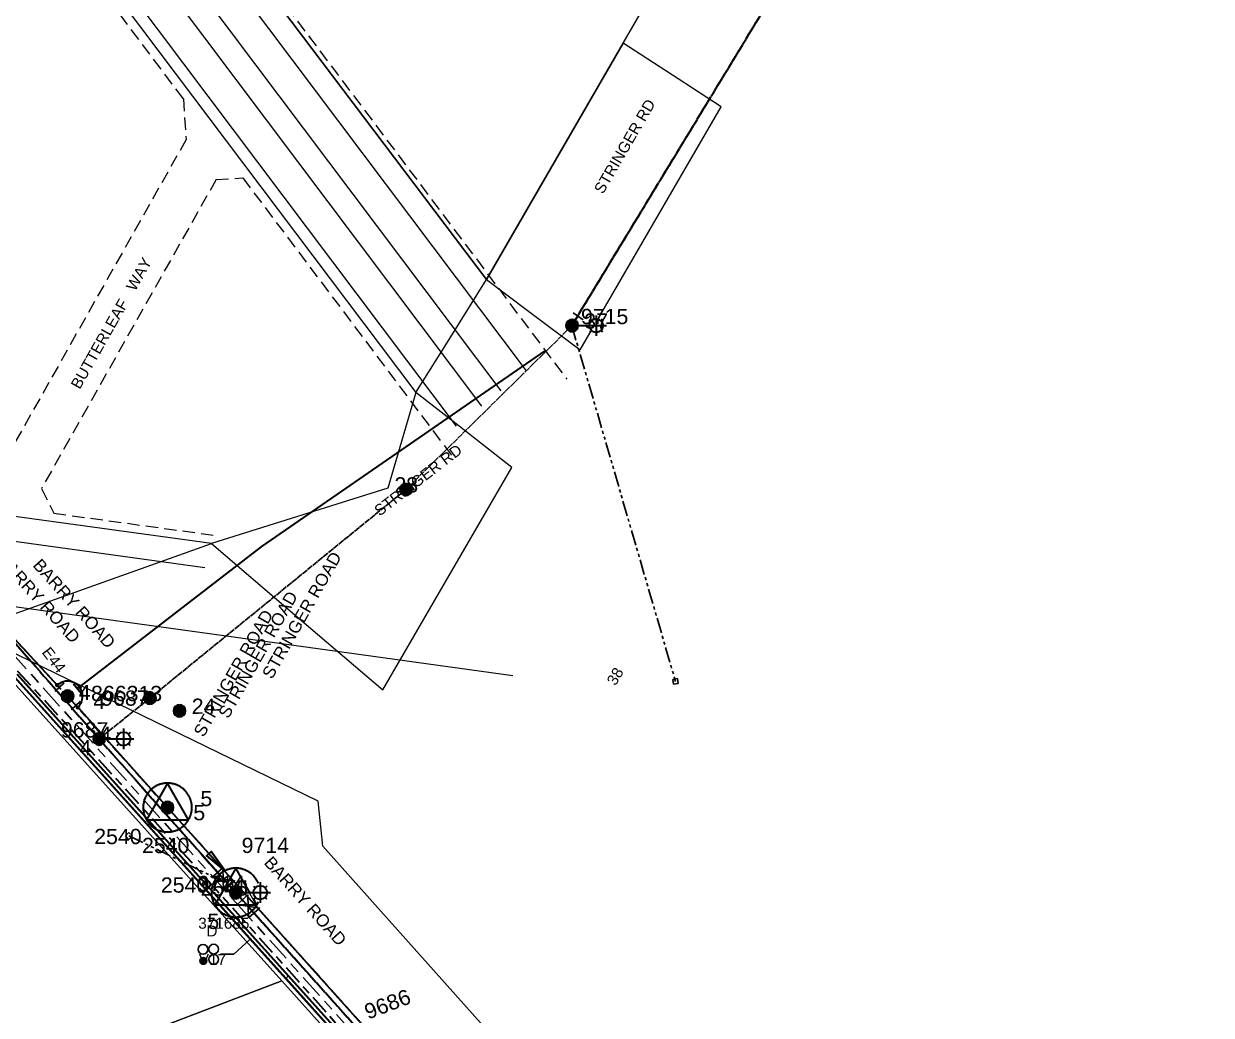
# Model space of a CAD drawing. Header units: metres. Extents: x 0 to 309348, y 0 to 6272736.
# Drawn here: x 309153.9 to 309348.5, y 6271711 to 6271873.5 of the extents above; entities that cross this region are included whole.
import ezdxf
from ezdxf.enums import TextEntityAlignment as Align

# ---------------------------------------------------------------- set-up
doc = ezdxf.new("R2010")
doc.units = ezdxf.units.M
for name, pattern in [('Cable Exist OH', [1, 1, 0]), ('Cable Exist UG', [8.2, 4, -1.2, 1.8, -1.2]), ('DASHEDX2', [38.1, 25.4, -12.7]), ('PHANTOMX2', [5, 2.5, -0.5, 0.5, -0.5, 0.5, -0.5])]:
    doc.linetypes.add(name, pattern=pattern)
doc.layers.get('0').update_dxf_attribs({"color": 6})
for name, color, linetype, lineweight in [('_User Miscellaneous1', 30, 'Continuous', 13), ('_User_HV_Exist', 1, 'Continuous', 35), ('_User_LV_Exist', 5, 'Continuous', 35), ('_User_SL_Exist', 4, 'Continuous', 35), ('Cadastre Land Parcels_SP_EXT', 118, 'Continuous', 15), ('Cadastre Roads_SP_EXT', 218, 'Continuous', 15), ('Cadastre Roads_SP_NEW', 214, 'Continuous', 15), ('Mains_HV_EXT', 13, 'Continuous', 25), ('Mains_LV_EXT', 163, 'Continuous', 25), ('Mains_SL_EXT', 131, 'Continuous', 25)]:
    doc.layers.add(name, color=color, linetype=linetype, lineweight=lineweight)
doc.layers.add('_User Miscellaneous10', color=252, linetype='Continuous', lineweight=13, plot=False, transparency=0.85)
for name, color, linetype in [('Duct_SP_EXT', 30, 'Continuous'), ('Equip_LV_EXT', 7, 'Continuous'), ('Equip_SP_SL_EXT', 7, 'Continuous'), ('Services_SP_EXT', 42, 'PHANTOMX2'), ('Sub_SP_TR_HV_LV_EXT', 7, 'Continuous'), ('SupportsOH_SP_TR_HV_LV_SL_EXT', 7, 'Continuous')]:
    doc.layers.add(name, color=color, linetype=linetype)
doc.styles.add('ARIAL', font='arial.ttf', dxfattribs={"height": 2})
doc.styles.add('iecARIAL', font='arial.ttf', dxfattribs={"height": 2})
doc.styles.add('POLE_LABEL', font='arial.ttf', dxfattribs={"height": 2})
doc.styles.add('SL_LABEL', font='arial.ttf', dxfattribs={"height": 2})
doc.styles.get("Standard").update_dxf_attribs({"font": 'arial.ttf'})
doc.linetypes.add('Cable New UG', pattern='A,7,-0.25,["x",Standard,S=2,R=0,X=0.2,Y=-0.8],-2.1', length=9.35)
doc.linetypes.add('IE Trench HV', pattern='A,5,-0.2,["/",Standard,S=2,R=0,X=0.5,Y=-1],-2', length=7.2)

# ---------------------------------------------------------------- blocks, each defined once
blk = doc.blocks.new('SUB_POLE_EXT')
at = {"flags": 128}
for points in [[(-0.05, 4), (-0.15, 4), (-0.25, 3.99), (-0.34, 3.99), (-0.44, 3.98), (-0.54, 3.96), (-0.64, 3.95), (-0.73, 3.93), (-0.83, 3.91), (-0.92, 3.89), (-1.02, 3.87), (-1.11, 3.84), (-1.21, 3.81), (-1.3, 3.78), (-1.39, 3.75), (-1.49, 3.71), (-1.58, 3.68), (-1.67, 3.64), (-1.75, 3.59), (-1.84, 3.55), (-1.93, 3.5), (-2.01, 3.46), (-2.1, 3.41), (-2.18, 3.35), (-2.26, 3.3), (-2.34, 3.24), (-2.42, 3.18), (-2.5, 3.12), (-2.58, 3.06), (-2.65, 3), (-2.72, 2.93), (-2.79, 2.86), (-2.86, 2.79), (-2.93, 2.72), (-3, 2.65), (-3.06, 2.58), (-3.12, 2.5), (-3.18, 2.42), (-3.24, 2.34), (-3.3, 2.26), (-3.35, 2.18), (-3.41, 2.1), (-3.46, 2.01), (-3.5, 1.93), (-3.55, 1.84), (-3.59, 1.75), (-3.64, 1.67), (-3.68, 1.58), (-3.71, 1.49), (-3.75, 1.39), (-3.78, 1.3), (-3.81, 1.21), (-3.84, 1.11), (-3.87, 1.02), (-3.89, 0.92), (-3.91, 0.83), (-3.93, 0.73), (-3.95, 0.64), (-3.96, 0.54), (-3.98, 0.44), (-3.99, 0.34), (-3.99, 0.25), (-4, 0.15), (-4, 0.05), (-4, -0.05), (-4, -0.15), (-3.99, -0.25), (-3.99, -0.34), (-3.98, -0.44), (-3.96, -0.54), (-3.95, -0.64), (-3.93, -0.73), (-3.91, -0.83), (-3.89, -0.92), (-3.87, -1.02), (-3.84, -1.11), (-3.81, -1.21), (-3.78, -1.3), (-3.75, -1.39), (-3.71, -1.49), (-3.68, -1.58), (-3.64, -1.67), (-3.59, -1.75), (-3.55, -1.84), (-3.5, -1.93), (-3.46, -2.01), (-3.41, -2.1), (-3.35, -2.18), (-3.3, -2.26), (-3.24, -2.34), (-3.18, -2.42), (-3.12, -2.5), (-3.06, -2.58), (-3, -2.65), (-2.93, -2.72), (-2.86, -2.79), (-2.79, -2.86), (-2.72, -2.93), (-2.65, -3), (-2.58, -3.06), (-2.5, -3.12), (-2.42, -3.18), (-2.34, -3.24), (-2.26, -3.3), (-2.18, -3.35), (-2.1, -3.41), (-2.01, -3.46), (-1.93, -3.5), (-1.84, -3.55), (-1.75, -3.59), (-1.67, -3.64), (-1.58, -3.68), (-1.49, -3.71), (-1.39, -3.75), (-1.3, -3.78), (-1.21, -3.81), (-1.11, -3.84), (-1.02, -3.87), (-0.92, -3.89), (-0.83, -3.91), (-0.73, -3.93), (-0.64, -3.95), (-0.54, -3.96), (-0.44, -3.98), (-0.34, -3.99), (-0.25, -3.99), (-0.15, -4), (-0.05, -4), (0.05, -4), (0.15, -4), (0.25, -3.99), (0.34, -3.99), (0.44, -3.98), (0.54, -3.96), (0.64, -3.95), (0.73, -3.93), (0.83, -3.91), (0.92, -3.89), (1.02, -3.87), (1.11, -3.84), (1.21, -3.81), (1.3, -3.78), (1.39, -3.75), (1.49, -3.71), (1.58, -3.68), (1.67, -3.64), (1.75, -3.59), (1.84, -3.55), (1.93, -3.5), (2.01, -3.46), (2.1, -3.41), (2.18, -3.35), (2.26, -3.3), (2.34, -3.24), (2.42, -3.18), (2.5, -3.12), (2.58, -3.06), (2.65, -3), (2.72, -2.93), (2.79, -2.86), (2.86, -2.79), (2.93, -2.72), (3, -2.65), (3.06, -2.58), (3.12, -2.5), (3.18, -2.42), (3.24, -2.34), (3.3, -2.26), (3.35, -2.18), (3.41, -2.1), (3.46, -2.01), (3.5, -1.93), (3.55, -1.84), (3.59, -1.75), (3.64, -1.67), (3.68, -1.58), (3.71, -1.49), (3.75, -1.39), (3.78, -1.3), (3.81, -1.21), (3.84, -1.11), (3.87, -1.02), (3.89, -0.92), (3.91, -0.83), (3.93, -0.73), (3.95, -0.64), (3.96, -0.54), (3.98, -0.44), (3.99, -0.34), (3.99, -0.25), (4, -0.15), (4, -0.05), (4, 0.05), (4, 0.15), (3.99, 0.25), (3.99, 0.34), (3.98, 0.44), (3.96, 0.54), (3.95, 0.64), (3.93, 0.73), (3.91, 0.83), (3.89, 0.92), (3.87, 1.02), (3.84, 1.11), (3.81, 1.21), (3.78, 1.3), (3.75, 1.39), (3.71, 1.49), (3.68, 1.58), (3.64, 1.67), (3.59, 1.75), (3.55, 1.84), (3.5, 1.93), (3.46, 2.01), (3.41, 2.1), (3.35, 2.18), (3.3, 2.26), (3.24, 2.34), (3.18, 2.42), (3.12, 2.5), (3.06, 2.58), (3, 2.65), (2.93, 2.72), (2.86, 2.79), (2.79, 2.86), (2.72, 2.93), (2.65, 3), (2.58, 3.06), (2.5, 3.12), (2.42, 3.18), (2.34, 3.24), (2.26, 3.3), (2.18, 3.35), (2.1, 3.41), (2.01, 3.46), (1.93, 3.5), (1.84, 3.55), (1.75, 3.59), (1.67, 3.64), (1.58, 3.68), (1.49, 3.71), (1.39, 3.75), (1.3, 3.78), (1.21, 3.81), (1.11, 3.84), (1.02, 3.87), (0.92, 3.89), (0.83, 3.91), (0.73, 3.93), (0.64, 3.95), (0.54, 3.96), (0.44, 3.98), (0.34, 3.99), (0.25, 3.99), (0.15, 4), (0.05, 4)], [(0, 4), (-3.46, -2), (3.46, -2)]]:
    blk.add_lwpolyline(points, close=True, dxfattribs=at)
at = {"flags": 8}
blk.add_attdef('ASSET_NUM', text='', height=2.5, dxfattribs=at).set_placement((0, 7), align=Align.MIDDLE_CENTER)
for tag, flags, p in [('STREET_CODE', 9, (-1.13, 0.95)), ('CONSTRUCTED_VOLTAGE', 9, (-1.13, 0.75)), ('NO_PHASES', 9, (-1.13, 0.55)), ('OPERATING_VOLTAGE', 9, (-1.13, 0.35)), ('OPERATED_BY', 9, (-1.13, 0.15)), ('MAINTAINED_BY', 9, (-1.13, -0.05)), ('SECONDARY_VOLTAGE', 9, (-1.13, -0.65)), ('STATE', 9, (-1.13, -0.85)), ('SUBSTATION_TYPE', 9, (-1.13, -1.05)), ('SUBURB', 9, (-1.13, -1.65)), ('STREETNAME', 9, (-1.13, -1.85)), ('ORIENTATION', 9, (-1.13, -0.25)), ('OWNED_BY', 9, (-1.13, -0.45)), ('USAGE', 9, (-1.13, -1.25)), ('LEGEND', 9, (-1.13, -1.45)), ('Z', 1, (-1.13, -2.45)), ('LOCATION', 9, (-1.13, -2.05)), ('NOTES', 9, (-1.13, -2.25))]:
    blk.add_attdef(tag, text='', height=0.2, dxfattribs=dict(flags=flags)).set_placement(p, align=Align.MIDDLE_LEFT)
blk = doc.blocks.new('DUCT_EXT')
blk.add_circle((0, 0.8), 0.8)
at = {"flags": 1}
blk.add_attdef('Z', (0, 0), '', height=0.2, dxfattribs=at)
at = {"flags": 9}
for tag, p in [('DUCT_CODE', (0, 0)), ('XSECT_TYPE', (0, -0.2)), ('STATE', (0, -0.6)), ('FB_REFERENCE', (0, -0.4)), ('NOTES', (0, -0.8))]:
    blk.add_attdef(tag, text='', height=0.2, dxfattribs=at).set_placement(p, align=Align.MIDDLE_LEFT)
blk = doc.blocks.new('LV_OH_LINKS_DISTFUSE_EXT')
for p, q in [((0, 0), (0.96, 0)), ((3.84, 0), (4.8, 0))]:
    blk.add_line(p, q)
blk.add_lwpolyline([(3.84, -1.2), (3.84, 1.2), (0.96, -1.2), (0.96, 1.2)], close=True)
at = {"flags": 9}
for tag, p in [('ACTUAL_STATUS', (0, 0)), ('CONSTRUCTED_VOLTAGE', (0, -0.2)), ('OPERATING_VOLTAGE', (0, -0.6)), ('ORIENTATION', (0, -0.8)), ('OWNED_BY', (0, -1)), ('STATE', (0, -1.2)), ('SWITCH_TYPE', (0, -1.4)), ('NO_PHASES', (0, -0.4)), ('USAGE', (0, -1.6)), ('NOTES', (0, -1.8))]:
    blk.add_attdef(tag, text='', height=0.2, dxfattribs=at).set_placement(p, align=Align.MIDDLE_LEFT)
at = {"flags": 1}
blk.add_attdef('Z', (0, 0), '', height=0.2, dxfattribs=at)
blk = doc.blocks.new('SL_LANTERN_EXT')
at = {"flags": 9}
for tag, p in [('LRATECODE', (-7.4, 0)), ('LOUTREACHVOCAB', (-7.2, 0)), ('LOUTREACH', (-7, 0)), ('LANTNUMBER', (-6.6, 0)), ('LNEW', (-6.4, 0)), ('LMASTVOCAB', (-6.2, 0)), ('LMAST', (-6, 0)), ('LLAMPVOCAB', (-5.8, 0)), ('LLAMP', (-5.6, 0)), ('LEXIST', (-5.4, 0)), ('LCHARGE3PERCENT', (-5.2, 0)), ('LCHARGE3', (-5, 0)), ('LCHARGE2PERCENT', (-4.8, 0)), ('LCHARGE2', (-4.6, 0)), ('LCHARGE1PERCENT', (-4.4, 0)), ('LCHARGE1', (-4.2, 0)), ('LCATEGORY', (-4, 0)), ('LBRACKETVOCAB', (-3.8, 0)), ('LBRACKET', (-3.6, 0)), ('LKINGHEIGHT', (-3.4, 0)), ('CREPLACE', (-3.2, 0)), ('CREMOVE', (-3, 0)), ('CNUMBER', (-2.8, 0)), ('CNEW', (-2.6, 0)), ('CEXIST', (-2.4, 0)), ('USAGE', (-2.2, 0)), ('STATE', (-2, 0)), ('OWNED_BY', (-1.8, 0)), ('ORIENTATION', (-1.6, 0)), ('OPERATING_VOLTAGE', (-1.4, 0)), ('NO_PHASES', (-1.2, 0)), ('LANTERN_TYPE', (-1, 0)), ('LANTERN_PURPOSE', (-0.8, 0)), ('CONTROL_TYPE', (-0.6, 0)), ('CONSTRUCTED_VOLTAGE', (-0.4, 0))]:
    blk.add_attdef(tag, text='', height=0.001, rotation=270, dxfattribs=at).set_placement(p, align=Align.MIDDLE_LEFT)
at = {"style": 'SL_LABEL', "flags": 9}
blk.add_attdef('STREET_CODE', text='', height=0.001, rotation=270, dxfattribs=at).set_placement((0, 0), align=Align.MIDDLE_LEFT)
at = {"flags": 1}
blk.add_attdef('Z', (0, 0), '', height=0.001, rotation=270, dxfattribs=at)
at = {"width": 0.9}
blk.add_attdef('LNUMBER', text='', height=1, dxfattribs=at).set_placement((7, -1), align=Align.MIDDLE_LEFT)
at = {"flags": 9}
for tag, p in [('LREMOVE', (0, -7.6)), ('LREPLACE', (0, -7.8)), ('LTYPE', (0, -8)), ('LTYPEVOCAB', (0, -8.2)), ('LEGEND', (0, -8.4)), ('SUBURB', (0, -8.6)), ('STREETNAME', (0, -8.8)), ('LOCATION', (0, -9)), ('NOTES', (0, -9.2)), ('MAINTAINED_BY', (0, -9.86))]:
    blk.add_attdef(tag, text='', height=0.001, dxfattribs=at).set_placement(p, align=Align.MIDDLE_LEFT)
blk.add_attdef('OPERATED_BY', (0, -9.61), '', height=0.001, dxfattribs=at)
blk.add_wipeout([(5.69, 0), (5.06, -1.06), (4, -1.69), (2.94, -1.06), (2.31, 0), (2.94, 1.06), (4, 1.69), (5.06, 1.06)])
for p, q in [((0, 0), (4, 0)), ((2.94, 1.06), (3.2, 0.8)), ((4, 1.69), (4, 0)), ((5.06, 1.06), (4.8, 0.8)), ((2.94, -1.06), (3.2, -0.8)), ((4, 0), (5.69, 0)), ((4, 0), (4, -1.69)), ((5.06, -1.06), (4.8, -0.8))]:
    blk.add_line(p, q)
blk.add_circle((4, 0), 1.12)
blk = doc.blocks.new('CCP_EXT')
at = {"flags": 9}
for tag, p in [('STATE', (0, -1.8)), ('NOTES', (0, -2))]:
    blk.add_attdef(tag, text='', height=0.2, dxfattribs=at).set_placement(p, align=Align.MIDDLE_LEFT)
blk.add_wipeout([(0, 0.57), (0.57, 0), (0, -0.57), (-0.57, 0)])
blk.add_lwpolyline([(-0.57, 0), (0, 0.57), (0.57, 0), (0, -0.57), (-0.57, 0)])
at = {"flags": 1}
blk.add_attdef('Z', (0, 0), '', height=0.2, dxfattribs=at)
at = {"flags": 9}
for tag, p in [('CCP_TYPE', (0, 0)), ('CONSTRUCTED_VOLTAGE', (0, -0.2)), ('OPERATING_VOLTAGE', (0, -0.6)), ('ORIENTATION', (0, -0.8)), ('OWNED_BY', (0, -1)), ('NO_PHASES', (0, -0.4)), ('USAGE', (0, -1.2)), ('LEGEND', (0, -1.4)), ('LIFE_SUPPORT', (0, -1.6))]:
    blk.add_attdef(tag, text='', height=0.2, dxfattribs=at).set_placement(p, align=Align.MIDDLE_LEFT)
blk = doc.blocks.new('POLE_EXT')
blk.add_hatch(color=256).paths.add_polyline_path([(-1, 0, 1), (1, 0, 1)])
blk.add_lwpolyline([(-1, 0, 1), (1, 0, 1)], format="xyb", close=True)
at = {"flags": 8}
blk.add_attdef('pNumber', text='', height=2, dxfattribs=at).set_placement((2.5, 2.5), align=Align.MIDDLE_CENTER)
at = {"style": 'POLE_LABEL', "flags": 9}
for tag, p in [('STRUCTURE_PLANT_NUMBER', (1.35, 0.03)), ('STREET_CODE', (1.35, -0.2))]:
    blk.add_attdef(tag, text='', height=0.2, dxfattribs=at).set_placement(p, align=Align.MIDDLE_LEFT)
at = {"flags": 9}
for tag, p in [('OWNED_BY', (1.35, -0.4)), ('SPECIAL_USE', (1.35, -0.8)), ('STATE', (1.35, -1)), ('cLV', (1.35, -1.4)), ('hDepth', (1.35, -1.6)), ('hDia', (1.35, -1.8)), ('cHV', (1.35, -2)), ('PARENT', (1.35, -0.6)), ('USAGE', (1.35, -1.2)), ('cLinedev', (1.35, -3.4)), ('pExisting', (1.35, -3.8)), ('LBRACKET', (1.35, -2.2)), ('LExisting', (1.35, -2.4)), ('LANTNUMBER', (1.35, -2.6)), ('LOther', (1.35, -2.8)), ('LRemove', (1.35, -3)), ('LEGEND', (1.35, -3.2)), ('LOCATION', (1.35, -3.6)), ('pFooting', (1.35, -4.4)), ('pNew', (1.35, -4.6)), ('pRelocate', (1.35, -5)), ('pRemove', (1.35, -5.2)), ('pReplace', (1.35, -5.4)), ('pStay', (1.35, -5.6)), ('pType', (1.35, -5.8)), ('PFNUMBER', (1.35, -4)), ('NEWPFNUMBER', (1.35, -4.2)), ('cspan', (1.35, -6)), ('STREETNAME', (1.35, -6.2)), ('SUBURB', (1.35, -6.4)), ('OPERATED_BY', (1.36, -7.01)), ('NOTES', (1.35, -6.6)), ('MAINTAINED_BY', (1.36, -6.81))]:
    blk.add_attdef(tag, text='', height=0.2, dxfattribs=at).set_placement(p, align=Align.MIDDLE_LEFT)
at = {"flags": 1}
blk.add_attdef('Z', (1.35, -7.33), '', height=0.2, dxfattribs=at)
blk = doc.blocks.new('End Shackle_EXT')
at = {"flags": 9}
for tag, p in [('USAGE', (0, -1.4)), ('NOTES', (0, -1.6))]:
    blk.add_attdef(tag, text='', height=0.2, dxfattribs=at).set_placement(p, align=Align.MIDDLE_LEFT)
blk.add_wipeout([(0, 0.25), (1.81, 0.25), (1.82, -0.25), (0, -0.25)])
blk.add_line((1.81, -1), (1.81, 1))
at = {"flags": 1}
blk.add_attdef('Z', (0, 0), '', height=0.2, dxfattribs=at)
at = {"flags": 9}
for tag, p in [('CONNECTOR_TYPE', (0, 0)), ('CONSTRUCTED_VOLTAGE', (0, -0.2)), ('OPERATING_VOLTAGE', (0, -0.6)), ('ORIENTATION', (0, -0.8)), ('OWNED_BY', (0, -1)), ('STATE', (0, -1.2)), ('NO_PHASES', (0, -0.4))]:
    blk.add_attdef(tag, text='', height=0.2, dxfattribs=at).set_placement(p, align=Align.MIDDLE_LEFT)
blk = doc.blocks.new('CABLE_LARGE_EXT')
h = blk.add_hatch(color=256)
edge = h.paths.add_edge_path()
edge.add_arc((0, 0.55), 0.55, 0, 360)
blk.add_circle((0, 0.55), 0.55)
at = {"flags": 1}
blk.add_attdef('Z', (0, 0), '', height=0.2, dxfattribs=at)
at = {"flags": 9}
for tag, p in [('COND_CODE', (0, 0)), ('STATE', (0, -0.4)), ('XSECT_SIZE', (0, -0.6)), ('FB_REFERENCE', (0, -0.2)), ('NOTES', (0, -0.8))]:
    blk.add_attdef(tag, text='', height=0.2, dxfattribs=at).set_placement(p, align=Align.MIDDLE_LEFT)
blk = doc.blocks.new('*U318')
h = blk.add_hatch(color=256)
h.dxf.hatch_style = 1
h.paths.add_polyline_path([(1.85, -1.7, 1), (1.55, -1.97, 1)])
for p, q in [((0.63, -2.15), (2.09, -0.79)), ((1.36, -1.47), (1.7, -1.83))]:
    blk.add_line(p, q)
blk.add_circle((1.7, -1.83), 0.2)
blk = doc.blocks.new('*U320')
h = blk.add_hatch(color=256)
h.dxf.hatch_style = 1
h.paths.add_polyline_path([(-1.85, 1.7, 1), (-1.55, 1.97, 1)])
for p, q in [((-0.63, 2.15), (-2.09, 0.79)), ((-1.36, 1.47), (-1.7, 1.83))]:
    blk.add_line(p, q)
blk.add_circle((-1.7, 1.83), 0.2)
blk = doc.blocks.new('*U319')
h = blk.add_hatch(color=256)
h.dxf.hatch_style = 1
h.paths.add_polyline_path([(1.84, 1.7, 1), (2.09, 1.39, 1)])
for p, q in [((2.19, 0.45), (0.96, 2.02)), ((1.57, 1.23), (1.97, 1.54))]:
    blk.add_line(p, q)
blk.add_circle((1.97, 1.54), 0.2)
blk = doc.blocks.new('*U344')
h = blk.add_hatch(color=256)
h.dxf.hatch_style = 1
h.paths.add_polyline_path([(2.73, -2.93), (0.37, 0.34), (-0.37, -0.34)])
blk.add_line((0.34, -0.37), (2.73, -2.93))
at = {"flags": 128}
blk.add_lwpolyline([(2.73, -2.93), (0.37, 0.34), (-0.37, -0.34)], close=True, dxfattribs=at)
blk.add_circle((0, 0), 0.0001)

msp = doc.modelspace()

# ---------------------------------------------------------------- linework, layer by layer
at = {"layer": '_User Miscellaneous1'}
for p, q in [((309152.27034, 6271766.42394), (309196.76634, 6271716.99173)), ((309152.8063, 6271766.90472), (309197.30137, 6271717.47354)), ((309196.76634, 6271716.99173), (309197.03385, 6271717.23264)), ((309196.76634, 6271716.99173), (309237.41986, 6271671.86771)), ((309197.30137, 6271717.47354), (309197.03385, 6271717.23264)), ((309197.30137, 6271717.47354), (309237.95511, 6271672.34927))]:
    msp.add_line(p, q, dxfattribs=at)
at = {"layer": '_User Miscellaneous10', "linetype": 'DASHEDX2', "ltscale": 0.08}
for p, q in [((309180.02578, 6271861.15619), (309136.43218, 6271919.10909)), ((309180.02578, 6271861.15619), (309180.46214, 6271854.47733)), ((309180.46214, 6271854.47733), (309148.76983, 6271798.40483)), ((309185.38117, 6271847.93802), (309156.76188, 6271797.30255)), ((309185.38117, 6271847.93802), (309189.75391, 6271848.22371)), ((309189.75391, 6271848.22371), (309224.53296, 6271801.9888)), ((309156.76188, 6271797.30255), (309158.75618, 6271793.27376)), ((309158.75618, 6271793.27376), (309185.35149, 6271789.60568))]:
    msp.add_line(p, q, dxfattribs=at)
at = {"layer": '_User_HV_Exist', "linetype": 'Continuous', "flags": 128}
for points in [[(309192.89019, 6271787.81528), (309192.89019, 6271787.81528), (309239.28816, 6271819.87327)], [(309137.00322, 6271789.30697), (309159.35521, 6271765.08792)], [(309163.02139, 6271764.796), (309192.89019, 6271787.81528)]]:
    msp.add_lwpolyline(points, dxfattribs=at)
at = {"layer": '_User_HV_Exist', "linetype": 'Continuous'}
msp.add_arc((309161.03518, 6271763.27527), 2.47143, 308.4223635, 137.4621666, dxfattribs=at)
at = {"layer": 'Cadastre Land Parcels_SP_EXT', "linetype": 'Continuous'}
msp.add_lwpolyline([(309153.96196, 6271931.742), (309229.68104, 6271831.55797), (309252.123, 6271870.31197), (309264.40397, 6271891.51701)], dxfattribs=at)
for points in [[(308755.55897, 6271548.36996), (308908.86801, 6271606.91399), (309196.16296, 6271716.614), (309151.63298, 6271766.124), (308907.52597, 6271672.81498), (308874.35601, 6271660.13404), (308727.58898, 6271604.14397), (308755.55897, 6271548.36996)], [(308911.26844, 6271487.16331), (309017.87275, 6271527.61656), (309276.98359, 6271626.5771), (309236.58573, 6271671.61172), (309196.16322, 6271716.61392), (308908.86827, 6271606.91408), (308755.55897, 6271548.3696), (308780.96635, 6271497.70599), (308806.24096, 6271447.30711), (308911.26844, 6271487.16331)]]:
    msp.add_lwpolyline(points, close=True, dxfattribs=at)
at = {"layer": 'Cadastre Roads_SP_EXT', "linetype": 'Continuous'}
msp.add_lwpolyline([(308898.09301, 6272237.30398), (308941.02197, 6272180.28999), (308943.40499, 6272177.11204), (308983.98298, 6272123.30099), (309027.00103, 6272066.33301), (309069.99701, 6272009.33704), (309122.09899, 6271940.391), (309218.11904, 6271813.03301), (309223.55399, 6271821.73996), (309229.681, 6271831.55797), (309153.962, 6271931.74199), (309059.88, 6272056.30404), (308994.31599, 6272143.10797), (308959.421, 6272189.26097), (308911.612, 6272252.77602)], dxfattribs=at)
for points in [[(309233.853, 6271800.76902), (309225.20999, 6271807.50499), (309218.11904, 6271813.03301), (309213.51398, 6271797.35698), (309184.64904, 6271788.315), (309197.21398, 6271777.56201), (309212.70104, 6271764.30996), (309233.853, 6271800.76902)], [(309161.50269, 6271780.07634), (309184.64869, 6271788.31465), (309022.59466, 6271810.51807), (309020.84506, 6271790.76822), (309144.5547, 6271774.04408), (309161.50269, 6271780.07634)]]:
    msp.add_lwpolyline(points, close=True, dxfattribs=at)
at = {"layer": 'Cadastre Roads_SP_NEW', "color": 4, "linetype": 'Continuous', "ltscale": 2, "transparency": 33554495}
for p, q in [((309078.18494, 6272026.65199), (309236.1746, 6271816.62211)), ((309146.66124, 6271926.80365), (309232.0256, 6271813.32112)), ((309143.46466, 6271924.3991), (309228.89429, 6271810.82981)), ((309139.22919, 6271921.21307), (309224.74529, 6271807.52882)), ((309234.0327, 6271766.63906), (309021.69122, 6271795.92564)), ((309183.55652, 6271784.30118), (309099.52738, 6271795.89066))]:
    msp.add_line(p, q, dxfattribs=at)
at = {"layer": 'Duct_SP_EXT'}
for p, q in [((309196.85551, 6271717.07203), (309197.03385, 6271717.23264)), ((309196.85551, 6271717.07203), (309237.50907, 6271671.94797)), ((309197.21219, 6271717.39324), (309197.03385, 6271717.23264)), ((309197.21219, 6271717.39324), (309237.8659, 6271672.26901))]:
    msp.add_line(p, q, dxfattribs=at)
msp.add_lwpolyline([(309186.12288, 6271721.02807), (309188.28412, 6271721.02807), (309190.91202, 6271723.43019)], dxfattribs=at)

# ---------------------------------------------------------------- block references
at = {"layer": '_User_HV_Exist'}
for name, p in [('*U320', (309161.05386, 6271763.2536)), ('*U319', (309161.05389, 6271763.25358)), ('*U318', (309161.05386, 6271763.2536))]:
    msp.add_blockref(name, p, dxfattribs=at)
ref = msp.add_blockref('POLE_EXT', (309161.03518, 6271763.27527), dxfattribs=at)
ref.add_attrib('ASSET_NUM', '4', dxfattribs={"layer": '0', "height": 2.5, "style": 'POLE_LABEL'}).set_placement((309167.20476, 6271762.43892), align=Align.MIDDLE_RIGHT)
ref = msp.add_blockref('POLE_EXT', (309177.4184, 6271745.03328), dxfattribs=at)
ref.add_attrib('ASSET_NUM', '5', dxfattribs={"layer": '0', "height": 2.5, "style": 'POLE_LABEL'}).set_placement((309183.58798, 6271744.19693), align=Align.MIDDLE_RIGHT)
at = {"layer": '_User_LV_Exist'}
ref = msp.add_blockref('POLE_EXT', (309216.49702, 6271797.15971), dxfattribs=at)
ref.add_attrib('ASSET_NUM', '23', dxfattribs={"layer": '0', "height": 2.5, "rotation": 0.0420334, "style": 'POLE_LABEL'}).set_placement((309218.49702, 6271797.90971), align=Align.MIDDLE_RIGHT)
ref = msp.add_blockref('POLE_EXT', (309161.03518, 6271763.27527), dxfattribs=at)
ref.add_attrib('ASSET_NUM', '4', dxfattribs={"layer": '0', "height": 2.5, "style": 'POLE_LABEL'}).set_placement((309164.79721, 6271763.88872), align=Align.MIDDLE_RIGHT)
ref = msp.add_blockref('POLE_EXT', (309179.38637, 6271760.88926), dxfattribs=at)
ref.add_attrib('ASSET_NUM', '24', dxfattribs={"layer": '0', "height": 2.5, "rotation": 0.0343617, "style": 'POLE_LABEL'}).set_placement((309181.38637, 6271761.63926), align=Align.MIDDLE_LEFT)
ref = msp.add_blockref('SUB_POLE_EXT', (309177.41707, 6271745.03259), dxfattribs=at)
ref.add_attrib('ASSET_NUM', '2540', dxfattribs={"layer": '0', "height": 2.5}).set_placement((309181.00016, 6271738.8166), align=Align.MIDDLE_RIGHT)
ref = msp.add_blockref('POLE_EXT', (309177.4184, 6271745.03328), dxfattribs=at)
ref.add_attrib('ASSET_NUM', '5', dxfattribs={"layer": '0', "height": 2.5, "style": 'POLE_LABEL'}).set_placement((309184.75106, 6271746.51589), align=Align.MIDDLE_RIGHT)
at = {"layer": '_User_SL_Exist'}
ref = msp.add_blockref('POLE_EXT', (309216.49702, 6271797.15971), dxfattribs=at)
ref.add_attrib('ASSET_NUM', '23', dxfattribs={"layer": '0', "height": 2.5, "rotation": 0.0420334, "style": 'POLE_LABEL'}).set_placement((309218.49702, 6271797.90971), align=Align.MIDDLE_RIGHT)
at = {"layer": 'Duct_SP_EXT'}
for name, p in [('DUCT_EXT', (309183.21924, 6271720.99963)), ('DUCT_EXT', (309184.97511, 6271721.0281)), ('DUCT_EXT', (309184.99689, 6271719.34596)), ('CABLE_LARGE_EXT', (309183.28626, 6271719.34593))]:
    msp.add_blockref(name, p, dxfattribs=at)
at = {"layer": 'Equip_LV_EXT'}
for p, rotation in [((309188.15074, 6271731.50933), 131.9904024318164), ((309189.06589, 6271730.63995), 311.5527642719657)]:
    msp.add_blockref('LV_OH_LINKS_DISTFUSE_EXT', p, dxfattribs=dict(at, rotation=rotation))
at = {"layer": 'Equip_SP_SL_EXT'}
ref = msp.add_blockref('SL_LANTERN_EXT', (309243.67778, 6271823.99911), dxfattribs=at)
ref.add_attrib('ASSET_NUM', '9715', dxfattribs={"layer": '0', "height": 2.5, "rotation": 359.9842991, "style": 'iecARIAL'}).set_placement((309245.17778, 6271825.49911), align=Align.MIDDLE_LEFT)
at = {"layer": 'Services_SP_EXT', "rotation": 53.38786044896468}
msp.add_blockref('CCP_EXT', (309260.68181, 6271765.69771), dxfattribs=at)
at = {"layer": 'Sub_SP_TR_HV_LV_EXT'}
ref = msp.add_blockref('SUB_POLE_EXT', (309188.60826, 6271731.09752), dxfattribs=at)
ref.add_attrib('ASSET_NUM', '2540', dxfattribs={"layer": '0', "height": 2.5}).set_placement((309190.60826, 6271731.84752), align=Align.MIDDLE_RIGHT)
at = {"layer": 'SupportsOH_SP_TR_HV_LV_SL_EXT'}
ref = msp.add_blockref('POLE_EXT', (309216.49702, 6271797.15971), dxfattribs=at)
ref.add_attrib('ASSET_NUM', '23', dxfattribs={"layer": '0', "height": 2.5, "rotation": 0.0420334, "style": 'POLE_LABEL'}).set_placement((309218.49702, 6271797.90971), align=Align.MIDDLE_RIGHT)
ref = msp.add_blockref('POLE_EXT', (309174.53711, 6271762.97533), dxfattribs=at)
ref.add_attrib('ASSET_NUM', '866313', dxfattribs={"layer": '0', "height": 2.5, "style": 'POLE_LABEL'}).set_placement((309176.53711, 6271763.72533), align=Align.MIDDLE_RIGHT)
ref = msp.add_blockref('POLE_EXT', (309179.38637, 6271760.88926), dxfattribs=at)
ref.add_attrib('ASSET_NUM', '24', dxfattribs={"layer": '0', "height": 2.5, "rotation": 0.0343617, "style": 'POLE_LABEL'}).set_placement((309181.38637, 6271761.63926), align=Align.MIDDLE_LEFT)

# ---------------------------------------------------------------- texts
at = {"layer": '_User Miscellaneous10', "color": 128, "ltscale": 20, "style": 'ARIAL'}
msp.add_text('BUTTERLEAF   WAY', height=1.8, rotation=60.5247602, dxfattribs=at).set_placement((309168.97505, 6271823.97195), align=Align.CENTER)
at = {"layer": '_User_HV_Exist', "linetype": 'Cable New UG', "insert": (309181.58862, 6271757.41883), "char_height": 2, "attachment_point": 1, "rotation": 60.4275662}
msp.add_mtext_dynamic_manual_height_columns('STRINGER ROAD', width=24.1353586, gutter_width=12.5, heights=[0], dxfattribs=at)
at = {"layer": '_User_LV_Exist', "linetype": 'Cable New UG', "char_height": 2, "attachment_point": 1}
for s, width, insert, rotation in [('BARRY ROAD', 18.6657593, (309150.91592, 6271786.86315), 311.9291241), ('STRINGER ROAD', 24.1353586, (309192.80294, 6271766.92713), 60.4275662)]:
    msp.add_mtext_dynamic_manual_height_columns(s, width=width, gutter_width=12.5, heights=[0], dxfattribs=dict(at, insert=insert, rotation=rotation))
at = {"layer": '_User_SL_Exist', "linetype": 'Cable New UG', "char_height": 2, "attachment_point": 1}
for s, width, insert, rotation in [('BARRY ROAD', 18.6657593, (309156.6992, 6271785.9968), 311.9291241), ('STRINGER ROAD', 24.1353586, (309185.62466, 6271760.462), 60.4275662)]:
    msp.add_mtext_dynamic_manual_height_columns(s, width=width, gutter_width=12.5, heights=[0], dxfattribs=dict(at, insert=insert, rotation=rotation))
at = {"layer": 'Cadastre Land Parcels_SP_EXT'}
msp.add_text('38', height=1.8, rotation=59.850517, dxfattribs=at).set_placement((309250.85099, 6271764.88454))
at = {"layer": 'Cadastre Roads_SP_EXT'}
for rotation, p in [(59.905647, (309248.78085, 6271845.43198)), (37.647106, (309212.17997, 6271792.69303))]:
    msp.add_text('STRINGER RD', height=1.8, rotation=rotation, dxfattribs=at).set_placement(p)
at = {"layer": 'Duct_SP_EXT'}
for s, p in [('371685', (309182.44849, 6271725.17775)), ('D', (309183.79532, 6271723.91165)), ('V17', (309182.54484, 6271719.23326))]:
    msp.add_text(s, height=1.8, dxfattribs=at).set_placement(p)
at = {"layer": 'Mains_LV_EXT'}
msp.add_text('E44', height=1.8, rotation=307.4347509, dxfattribs=at).set_placement((309156.72803, 6271770.45))

# ---------------------------------------------------------------- next in the draw order: linework, layer by layer
at = {"layer": 'Cadastre Roads_SP_EXT', "linetype": 'Continuous'}
msp.add_lwpolyline([(309268.14998, 6271859.871), (309261.128, 6271864.44603), (309252.12302, 6271870.31201), (309229.681, 6271831.55797), (309236.576, 6271826.37804), (309245.02704, 6271820.027), (309268.14998, 6271859.871)], close=True, dxfattribs=at)
at = {"layer": 'Services_SP_EXT'}
msp.add_lwpolyline([(309243.66798, 6271824.04532), (309260.68188, 6271765.69765)], dxfattribs=at)

# ---------------------------------------------------------------- next in the draw order: block references
at = {"layer": 'Equip_SP_SL_EXT'}
ref = msp.add_blockref('SL_LANTERN_EXT', (309166.20906, 6271756.27309), dxfattribs=at)
ref.add_attrib('ASSET_NUM', '9687', dxfattribs={"layer": '0', "height": 2.5, "rotation": 0.0151577, "style": 'iecARIAL'}).set_placement((309167.70906, 6271757.77309), align=Align.MIDDLE_RIGHT)
ref = msp.add_blockref('SL_LANTERN_EXT', (309188.60828, 6271731.09754), dxfattribs=at)
ref.add_attrib('ASSET_NUM', '9714', dxfattribs={"layer": '0', "height": 2.5, "rotation": 0.0367891, "style": 'iecARIAL'}).set_placement((309190.10828, 6271732.59754), align=Align.MIDDLE_RIGHT)
at = {"layer": 'Services_SP_EXT'}
msp.add_blockref('CCP_EXT', (309171.0989, 6271740.38591), dxfattribs=at)
at = {"layer": 'SupportsOH_SP_TR_HV_LV_SL_EXT'}
ref = msp.add_blockref('POLE_EXT', (309243.72819, 6271824.00422), dxfattribs=dict(at, rotation=359.9816924246734))
ref.add_attrib('ASSET_NUM', '37', dxfattribs={"layer": '0', "height": 2.5, "rotation": 359.9824117, "style": 'POLE_LABEL'}).set_placement((309245.72819, 6271824.75422), align=Align.MIDDLE_LEFT)

# ---------------------------------------------------------------- next in the draw order: linework, layer by layer
at = {"layer": '_User_HV_Exist', "linetype": 'Cable Exist UG', "ltscale": 0.8, "flags": 128}
msp.add_lwpolyline([(309051.5247, 6271763.9712), (309053.71988, 6271780.22315), (309047.77388, 6271781.02629), (309048.72509, 6271788.06854), (309145.92416, 6271774.93966), (309170.69746, 6271747.89966), (309180.58906, 6271736.90183), (309309.52812, 6271593.41717)], dxfattribs=at)
at = {"layer": '_User_HV_Exist', "linetype": 'Continuous', "flags": 128}
msp.add_lwpolyline([(309162.75374, 6271761.42043), (309177.41714, 6271745.03327), (309226.32415, 6271690.54195), (309253.54008, 6271660.05741), (309278.68761, 6271632.27333)], dxfattribs=at)
at = {"layer": '_User_LV_Exist', "linetype": 'Cable Exist UG', "ltscale": 0.7}
for points in [[(309137.00322, 6271789.30697), (309148.81689, 6271776.4696), (309160.74311, 6271763.5996), (309177.41707, 6271745.03259)], [(309177.41707, 6271745.03259), (309211.24012, 6271707.37163)]]:
    msp.add_lwpolyline(points, dxfattribs=at)
at = {"layer": 'Cadastre Roads_SP_EXT', "linetype": 'Continuous'}
msp.add_lwpolyline([(309348.48976, 6271575.47978), (309334.37029, 6271591.29658), (309304.85188, 6271624.41724), (309271.06549, 6271662.25528), (309230.51602, 6271707.75225), (309202.85884, 6271738.73079), (309202.10435, 6271746.05319), (309169.30866, 6271762.00474), (309144.5547, 6271774.04408), (309151.63285, 6271766.12376), (309196.16323, 6271716.61391), (309236.58571, 6271671.6118), (309276.98356, 6271626.57711), (309308.55278, 6271591.43478), (309316.93114, 6271582.09229), (309326.97265, 6271570.89627), (309336.57793, 6271560.18593), (309348.48976, 6271575.47978)], close=True, dxfattribs=at)
at = {"layer": 'Duct_SP_EXT'}
for p, q in [((309152.35967, 6271766.50407), (309196.85551, 6271717.07203)), ((309152.71698, 6271766.82459), (309197.21219, 6271717.39324))]:
    msp.add_line(p, q, dxfattribs=at)
at = {"layer": 'Mains_HV_EXT', "linetype": 'Cable Exist UG'}
msp.add_lwpolyline([(309040.42635, 6271780.83587), (309041.59442, 6271782.30215), (309042.86418, 6271790.63956), (309042.86418, 6271790.63956), (309146.09454, 6271776.84225), (309188.69301, 6271729.40558), (309278.52136, 6271629.35553)], dxfattribs=at)
at = {"layer": 'Mains_HV_EXT', "linetype": 'Cable Exist OH'}
for points in [[(309166.19442, 6271756.29242), (309135.48988, 6271791.29688)], [(309166.19442, 6271756.29242), (309188.60826, 6271731.0975)], [(309188.60826, 6271731.0975), (309253.12641, 6271659.05541), (309279.9099, 6271629.3195)]]:
    msp.add_lwpolyline(points, dxfattribs=at)
at = {"layer": 'Mains_LV_EXT', "linetype": 'Cable Exist OH'}
for points in [[(309135.49213, 6271791.39648), (309148.9054, 6271775.92885), (309166.13945, 6271756.33246), (309188.5331, 6271731.08491)], [(309188.47396, 6271731.20786), (309210.87103, 6271706.23599)]]:
    msp.add_lwpolyline(points, dxfattribs=at)
at = {"layer": 'Mains_SL_EXT', "linetype": 'Cable Exist OH'}
for points in [[(309135.51883, 6271791.26844), (309166.2091, 6271756.27307)], [(309166.2091, 6271756.27307), (309188.60826, 6271731.0975)], [(309188.60826, 6271731.0975), (309210.87103, 6271706.23599)]]:
    msp.add_lwpolyline(points, dxfattribs=at)
at = {"layer": 'Services_SP_EXT'}
msp.add_lwpolyline([(309171.09891, 6271740.38585), (309187.20618, 6271732.54915)], dxfattribs=at)

# ---------------------------------------------------------------- next in the draw order: block references
at = {"layer": '_User_HV_Exist'}
ref = msp.add_blockref('SUB_POLE_EXT', (309177.41716, 6271745.03328), dxfattribs=at)
ref.add_attrib('ASSET_NUM', '2540', dxfattribs={"layer": '0', "height": 2.5}).set_placement((309173.17204, 6271741.54315), align=Align.TOP_RIGHT)
at = {"layer": '_User_LV_Exist', "color": 6, "linetype": 'IE Trench HV', "ltscale": 0.75}
msp.add_blockref('*U344', (309184.19405, 6271737.48662), dxfattribs=at)
at = {"layer": '_User_SL_Exist'}
ref = msp.add_blockref('SUB_POLE_EXT', (309188.60826, 6271731.09752), dxfattribs=at)
ref.add_attrib('ASSET_NUM', '2540', dxfattribs={"layer": '0', "height": 2.5}).set_placement((309184.09011, 6271732.3381), align=Align.MIDDLE_RIGHT)
at = {"layer": 'Mains_LV_EXT', "rotation": 55.14948868471858}
msp.add_blockref('End Shackle_EXT', (309243.66795, 6271824.04522), dxfattribs=at)
at = {"layer": 'SupportsOH_SP_TR_HV_LV_SL_EXT'}
ref = msp.add_blockref('POLE_EXT', (309166.20908, 6271756.27309), dxfattribs=at)
ref.add_attrib('ASSET_NUM', '4', dxfattribs={"layer": '0', "height": 2.5, "style": 'POLE_LABEL'}).set_placement((309168.20908, 6271757.02309), align=Align.MIDDLE_RIGHT)
ref = msp.add_blockref('POLE_EXT', (309188.60835, 6271731.09753), dxfattribs=at)
ref.add_attrib('ASSET_NUM', '5', dxfattribs={"layer": '0', "height": 2.5, "style": 'POLE_LABEL'}).set_placement((309190.60835, 6271731.84753), align=Align.MIDDLE_RIGHT)

# ---------------------------------------------------------------- next in the draw order: texts
at = {"layer": '_User_HV_Exist', "linetype": 'Cable New UG', "insert": (309194.58269, 6271737.24934), "char_height": 2, "attachment_point": 1, "rotation": 311.9291241}
msp.add_mtext_dynamic_manual_height_columns('BARRY ROAD', width=18.6657593, gutter_width=12.5, heights=[0], dxfattribs=at)

# ---------------------------------------------------------------- next in the draw order: linework, layer by layer
at = {"layer": 'Mains_HV_EXT', "linetype": 'Cable Exist OH'}
msp.add_lwpolyline([(309278.46197, 6271881.19405), (309243.7282, 6271824.00423), (309216.49701, 6271797.15968), (309174.53709, 6271762.97528), (309166.19442, 6271756.29242)], dxfattribs=at)
at = {"layer": 'Mains_LV_EXT', "linetype": 'Cable Exist OH'}
msp.add_lwpolyline([(309278.46197, 6271881.19405), (309243.66797, 6271824.04527)], dxfattribs=at)
at = {"layer": 'Mains_SL_EXT', "linetype": 'Cable Exist OH'}
msp.add_lwpolyline([(309243.67773, 6271823.99915), (309278.46197, 6271881.19405), (309308.51411, 6271933.47902)], dxfattribs=at)

# ---------------------------------------------------------------- next in the draw order: block references
at = {"layer": '_User_SL_Exist'}
ref = msp.add_blockref('SL_LANTERN_EXT', (309188.60828, 6271731.09754), dxfattribs=at)
ref.add_attrib('ASSET_NUM', '9714', dxfattribs={"layer": '0', "height": 2.5, "rotation": 0.0367891, "style": 'iecARIAL'}).set_placement((309197.3322, 6271738.83894), align=Align.MIDDLE_RIGHT)
ref = msp.add_blockref('SL_LANTERN_EXT', (309210.87098, 6271706.236), dxfattribs=at)
ref.add_attrib('ASSET_NUM', '9686', dxfattribs={"layer": '0', "height": 2.5, "rotation": 20.8981693, "style": 'iecARIAL'}).set_placement((309217.09787, 6271714.21989), align=Align.MIDDLE_RIGHT)

# ---------------------------------------------------------------- next in the draw order: linework, layer by layer
at = {"layer": '_User_LV_Exist', "linetype": 'Cable Exist UG', "ltscale": 0.7}
msp.add_lwpolyline([(309177.41707, 6271745.03259), (309211.24012, 6271707.37163)], dxfattribs=at)
at = {"layer": '_User_SL_Exist', "linetype": 'Cable Exist OH'}
msp.add_lwpolyline([(309188.60826, 6271731.0975), (309210.87103, 6271706.23599)], dxfattribs=at)

# ---------------------------------------------------------------- next in the draw order: block references
at = {"layer": '_User_LV_Exist'}
ref = msp.add_blockref('POLE_EXT', (309188.60835, 6271731.09753), dxfattribs=at)
ref.add_attrib('ASSET_NUM', '5', dxfattribs={"layer": '0', "height": 2.5, "style": 'POLE_LABEL'}).set_placement((309190.60835, 6271731.84753), align=Align.MIDDLE_RIGHT)
at = {"layer": '_User_SL_Exist'}
ref = msp.add_blockref('SL_LANTERN_EXT', (309243.67778, 6271823.99911), dxfattribs=at)
ref.add_attrib('ASSET_NUM', '9715', dxfattribs={"layer": '0', "height": 2.5, "rotation": 359.9842991, "style": 'iecARIAL'}).set_placement((309245.17778, 6271825.49911), align=Align.MIDDLE_LEFT)
ref = msp.add_blockref('SL_LANTERN_EXT', (309166.20906, 6271756.27309), dxfattribs=at)
ref.add_attrib('ASSET_NUM', '9687', dxfattribs={"layer": '0', "height": 2.5, "rotation": 0.0151577, "style": 'iecARIAL'}).set_placement((309174.31336, 6271762.96814), align=Align.MIDDLE_RIGHT)
ref = msp.add_blockref('POLE_EXT', (309188.60835, 6271731.09753), dxfattribs=at)
ref.add_attrib('ASSET_NUM', '5', dxfattribs={"layer": '0', "height": 2.5, "style": 'POLE_LABEL'}).set_placement((309185.89437, 6271726.38383), align=Align.MIDDLE_RIGHT)

# ---------------------------------------------------------------- next in the draw order: linework, layer by layer
at = {"layer": '_User Miscellaneous1', "linetype": 'Cable Exist OH'}
msp.add_lwpolyline([(309166.19442, 6271756.29242), (309135.48988, 6271791.29688)], dxfattribs=at)
at = {"layer": '_User Miscellaneous10', "linetype": 'DASHEDX2', "ltscale": 0.08}
msp.add_line((309083.28393, 6272027.35924), (309242.85878, 6271815.22204), dxfattribs=at)
at = {"layer": '_User_LV_Exist', "linetype": 'Cable Exist UG', "ltscale": 0.7}
msp.add_lwpolyline([(309137.00322, 6271789.30697), (309148.81689, 6271776.4696), (309160.74311, 6271763.5996), (309177.41707, 6271745.03259)], dxfattribs=at)
at = {"layer": '_User_SL_Exist', "linetype": 'Cable Exist OH'}
for points in [[(309243.67773, 6271823.99915), (309278.46197, 6271881.19405), (309308.51411, 6271933.47902)], [(309074.48812, 6271799.41169), (309135.51883, 6271791.26844), (309166.2091, 6271756.27307)], [(309166.2091, 6271756.27307), (309188.60826, 6271731.0975)]]:
    msp.add_lwpolyline(points, dxfattribs=at)

# ---------------------------------------------------------------- next in the draw order: block references
at = {"layer": '_User_LV_Exist'}
ref = msp.add_blockref('POLE_EXT', (309243.72819, 6271824.00422), dxfattribs=dict(at, rotation=359.9816924246734))
ref.add_attrib('ASSET_NUM', '37', dxfattribs={"layer": '0', "height": 2.5, "rotation": 359.9824117, "style": 'POLE_LABEL'}).set_placement((309245.72819, 6271824.75422), align=Align.MIDDLE_LEFT)
ref = msp.add_blockref('POLE_EXT', (309174.53711, 6271762.97533), dxfattribs=at)
ref.add_attrib('ASSET_NUM', '866313', dxfattribs={"layer": '0', "height": 2.5, "style": 'POLE_LABEL'}).set_placement((309176.53711, 6271763.72533), align=Align.MIDDLE_RIGHT)
ref = msp.add_blockref('POLE_EXT', (309166.20908, 6271756.27309), dxfattribs=at)
ref.add_attrib('ASSET_NUM', '4', dxfattribs={"layer": '0', "height": 2.5, "style": 'POLE_LABEL'}).set_placement((309168.20908, 6271757.02309), align=Align.MIDDLE_RIGHT)
at = {"layer": '_User_SL_Exist'}
ref = msp.add_blockref('POLE_EXT', (309243.72819, 6271824.00422), dxfattribs=dict(at, rotation=359.9816924246734))
ref.add_attrib('ASSET_NUM', '37', dxfattribs={"layer": '0', "height": 2.5, "rotation": 359.9824117, "style": 'POLE_LABEL'}).set_placement((309245.72819, 6271824.75422), align=Align.MIDDLE_LEFT)
ref = msp.add_blockref('POLE_EXT', (309166.20908, 6271756.27309), dxfattribs=at)
ref.add_attrib('ASSET_NUM', '4', dxfattribs={"layer": '0', "height": 2.5, "style": 'POLE_LABEL'}).set_placement((309164.94816, 6271754.84375), align=Align.MIDDLE_RIGHT)

doc.saveas('drawing.dxf')
